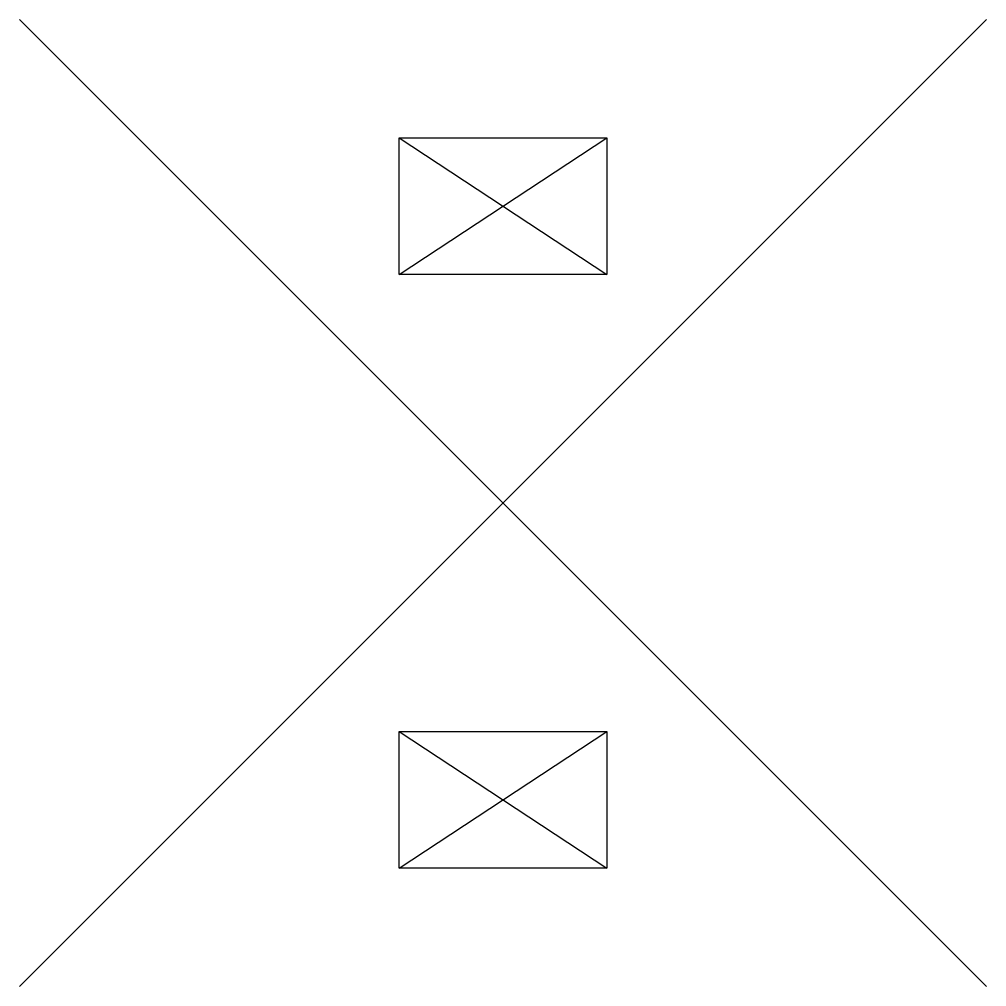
# Model space of a CAD drawing. Header units: metres. Extents: x -0.62 to 1.15, y -0.88 to 0.88.
import ezdxf

# ---------------------------------------------------------------- set-up
doc = ezdxf.new("R2010")
doc.units = ezdxf.units.M
doc.header["$MEASUREMENT"] = 0

msp = doc.modelspace()

# ---------------------------------------------------------------- linework, layer by layer
for p, q in [((-0.6189, -0.8839), (1.1489, 0.8839)), ((1.1489, -0.8839), (-0.6189, 0.8839)), ((0.075, 0.4175), (0.075, 0.6675)), ((0.075, 0.6675), (0.455, 0.6675)), ((0.075, 0.4175), (0.455, 0.6675)), ((0.075, 0.6675), (0.455, 0.4175)), ((0.455, 0.6675), (0.455, 0.4175)), ((0.455, 0.4175), (0.075, 0.4175)), ((0.075, -0.6675), (0.075, -0.4175)), ((0.075, -0.4175), (0.455, -0.4175)), ((0.075, -0.6675), (0.455, -0.4175)), ((0.075, -0.4175), (0.455, -0.6675)), ((0.455, -0.4175), (0.455, -0.6675)), ((0.455, -0.6675), (0.075, -0.6675))]:
    msp.add_line(p, q)

doc.saveas('drawing.dxf')
